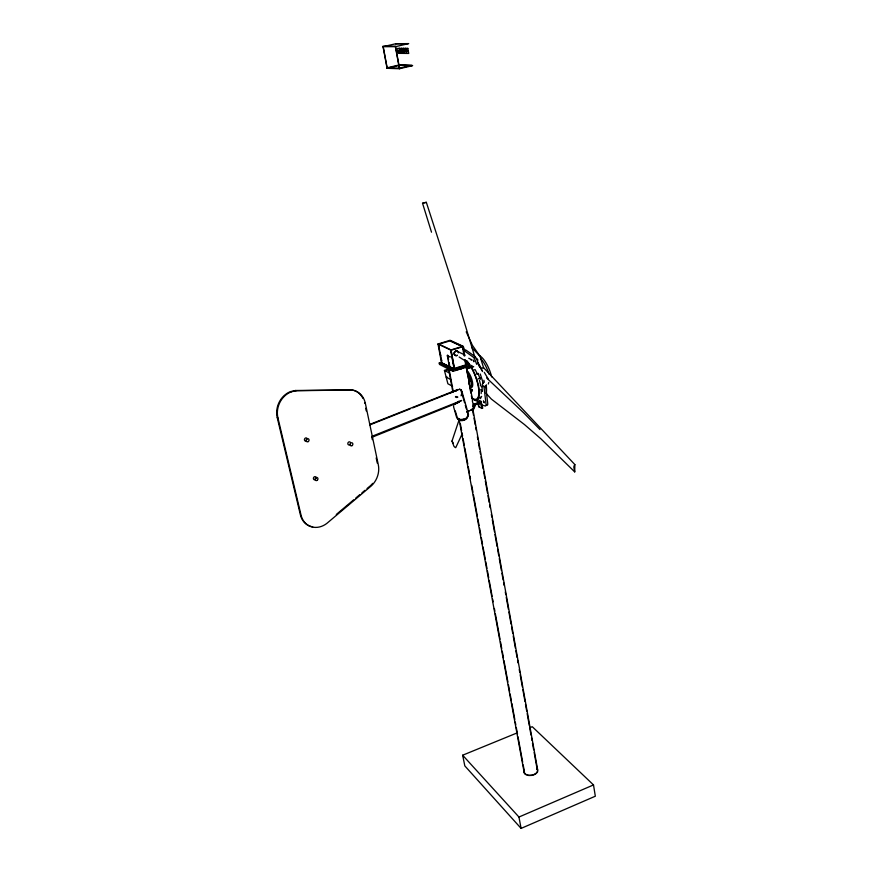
<?xml version="1.0" encoding="UTF-8"?>
<svg xmlns="http://www.w3.org/2000/svg" width="872" height="872" viewBox="0 0 872 872"><rect width="100%" height="100%" fill="white"/><g stroke="black" fill="none" stroke-linecap="round" stroke-linejoin="round"><path stroke-width="1.31" d="M486.195 393.468L491.383 399.103L524.41 424.511L540.934 438.834L574.713 471.883L574.855 464.58L483.557 367.646L479.971 356.234L472.395 345.301L466.193 331.796M481.18 393.566L481.279 390.547M480.025 378.274L479.382 378.175L480.025 378.492M397.196 51.012L399.049 50.576M399.147 51.219L399.213 50.761M400.826 50.554L397.283 51.459M401.349 50.925L401.371 50.271L401.349 51.034M403.453 50.936L403.464 50.271L403.485 51.132M405.415 51.165L403.605 51.644L407.682 50.293L407.987 50.925L403.464 51.252M405.556 50.947L405.622 50.303L405.535 51.034M403.311 51.099L401.589 51.731M477.082 358.828L477.889 360.212L477.289 359.656M478.238 403.235L479.022 404.761L478.281 403.147M399.289 50.827L400.967 50.38M401.371 50.838L403.104 50.434M488.298 384.018L488.821 382.394M459.152 419.705L452.012 441.036L453.811 446.017A3.575 3.27 24.5 0 0 455.74 447.674L462.454 433.231M486.532 384.955L486.02 385.936A2.344 2.245 64.1 0 1 484.516 386.634L482.957 386.067A2.082 1.995 64.1 0 1 482.249 384.574L482.805 383.026M472.907 410.734L476.33 403.365M481.638 396.368L480.385 398.646M461.484 390.591L460.721 389.642L461.506 392.335M454.857 404.15L461.67 400.433L371.734 436.414M477.998 373.26L480.047 378.71M399.082 51.35L398.962 50.434M461.059 395.823L461.561 393.937M480.363 379.2L479.622 378.143M480.712 389.566L482.249 391.147L482.02 386.754M478.979 398.199L480.134 397.054M481.922 390.438L482.151 391.168M336.287 514.48L353.716 499.787M355.765 498.065L359.863 494.598M361.913 492.876L364.987 490.282M367.036 488.549L369.085 486.827A19.794 16.503 -66.6 0 0 372.671 483.371M477.954 374.132L478.009 373.543L476.199 374.034M454.922 391.027L459.62 389.195L461.19 390.067M455.326 391.441L456.372 390.732M480.287 385.424L481.944 386.819M455.631 351.035L454.803 351.71A2.387 1.711 -66.8 0 0 454.105 353.324L454.41 354.806M450.028 392.869L451.903 392.356M517.347 732.818L462.651 755.217L464.82 765.889L521.096 828.4L595.325 796.212L593.505 784.931L532.258 726.703L529.773 727.717M462.651 755.217L518.949 817.031L593.505 784.931M457.637 390.046L412.718 407.867M456.296 403.355L454.748 403.78M456.056 403.453L456.732 403.18M477.856 403.18L478.75 406.733L481.944 408.467L482.728 408.151L481.05 401.403L477.845 399.692L475.676 400.564M475.611 403.594L481.05 401.403M473.431 405.284L479.96 402.657L473.431 405.284L472.286 400.76M478.75 406.733L479.524 406.417M458.955 401.829L458.007 402.21L458.716 401.251L458.977 402.145M371.636 437.406L458.846 402.33M470.379 390.634L472.188 389.915L472.384 390.732L470.553 391.474M369.619 424.479L457.778 389.49M369.848 424.893L410.2 408.87M461.528 392.335L462.062 392.117L461.43 390.416L459.62 389.195M466.967 368.856L473.681 366.741M473.899 370.066L475.218 369.543M481.148 368.594L483.557 367.646M452.612 386.296L447.881 383.767L444.437 370.458L449.919 368.3M471.163 360.125L471.959 359.82L468.755 358.283M445.418 370.949L447.99 369.946M446.933 376.824L446.159 377.129L450.868 379.593M454.268 368.485L465.703 364.888M464.711 355.961L462.956 346.217L450.105 340.276L437.995 344.004L441.494 362.752L454.127 369.128L466.378 365.281L465.419 359.962M439.226 363.014L452.786 369.892L469.125 364.747L469.387 366.175L453.048 371.319L439.488 364.42L439.226 363.014L441.69 362.24M441.494 362.752L454.541 369.009L451.042 349.912L438.398 343.884M437.995 344.004L450.639 350.043L462.956 346.217M464.765 359.689L465.779 365.313L454.356 368.911L450.933 350.261L463.032 346.653L450.377 340.788M439.782 343.906L449.974 340.908L459.032 345.116M466.793 412.238A6.148 3.869 -16.4 0 1 465.419 418.702A6.148 3.869 -16.4 0 1 456.677 417.699L457.135 417.187L455.304 410.974M403.235 51.372L402.908 50.674M387.07 68.299L399.605 68.735L395.474 46.151L382.95 46.194L387.07 68.299L399.867 65.258L412.652 65.629L399.42 68.735L395.387 46.663M426.332 202.337L423.182 203.013L426.332 202.337L454.486 289.504L475.098 357.923M397.207 51.077L399.093 50.696M397.229 51.274L399.158 51.077M397.261 51.394L401.12 50.587M397.36 51.612L401.207 50.87M399.332 51.404L403.213 50.598M399.376 51.524L403.256 50.718M405.415 51.023L405.24 50.467L399.409 51.59M401.414 51.415L405.36 50.718M401.556 51.699L405.393 50.849M403.529 51.492L407.453 50.663M405.6 51.383L407.518 50.903L405.578 51.263M405.709 51.655L407.18 51.077M478.009 378.906L480.025 378.143M312.699 526.862A20.078 16.917 -62.9 0 1 300.393 514.872L277.242 417.634A20.645 17.952 -69 0 1 290.659 391.561L295.434 390.503L348.92 389.991A20.187 17.113 -70.3 0 1 365.335 403.311L378.306 464.765A19.805 16.503 -66.6 0 1 369.815 487.143L326.738 523.483A20.089 16.928 -63 0 1 301.069 515.232L277.928 417.917A20.666 17.963 -69 0 1 291.357 391.811L296.131 390.754L348.92 389.991M395.67 43.807L408.063 43.709M399.605 65.367L412.009 65.727M473.921 361.727L473.354 360.082L473.703 361.52M481.268 404.902L484.865 405.872A4.447 1.526 68.2 0 0 486.02 403.932L483.895 386.111M364.594 403.06L365.335 403.311M295.434 390.503L296.131 390.754M290.659 391.561L291.357 391.811M277.242 417.634L277.928 417.917M456.503 350.925L465.005 355.1M459.13 357.008L466.498 361.684M469.474 364.67L472.678 366.229L466.869 368.518L466.291 368.017M465.67 363.057L469.125 364.747M471.687 398.362L479.96 402.657M444.437 370.458L449.113 372.856M469.921 388.738L472.188 389.915M470.128 389.544L472.384 390.732M474.052 403.78L474.728 404.848L480.472 402.526L481.944 408.467M464.645 351.024L473.224 357.117A4.513 1.559 68.8 0 1 475.327 360.714L476.668 364.333M471.349 381.097L471.262 379.745M466.084 367.406L467.076 369.347M539.997 429.58L523.658 412.794L486.641 377.979M471.85 347.59L479.971 356.234M473.714 403.91L474.303 404.619M471.283 380.89L471.327 379.909M484.276 372.344L488.244 379.015M400.957 51.23L400.815 50.663M452.012 441.036L453.255 443.249M475.676 370.556L477.071 373.598M479.742 367.286L477.038 360.038A4.513 1.57 68.8 0 0 474.946 356.441L466.346 350.359A28.94 9.875 68.6 0 0 463.326 349.541M480.276 374.001L483.328 383.593M474.63 404.434L474.662 404.303M463.424 346.74L464.623 350.544M422.495 203.132L431.509 232.192M456.601 417.328L453.571 406.755A6.191 3.859 -16.4 0 1 453.8 405.698M461.931 391.495L468.308 413.764M461.713 392.749L464.569 402.722M465.288 405.208L466.357 408.957M574.713 471.883L573.841 467.196A4.447 2.801 -42.5 0 1 574.855 464.58M468.962 377.086L469.169 377.914M479.48 380.443L480.494 384.552M483.884 380.257L484.32 382.307M365.706 408.281L366.251 410.897M371.777 437.025L372.322 439.641M376.192 457.92L377.293 463.152M518.949 817.031L521.096 828.4M383.222 46.696L387.244 68.31M438.66 344.396L439.139 346.947M440.327 353.345L440.807 355.907M441.276 358.457L441.755 361.019M438.474 344.309L441.646 361.313M447.827 355.776L448.568 359.787M449.058 362.469L450.039 367.81M460.383 423.966L461.615 430.648M462.106 433.319L462.596 436M463.087 438.671L464.318 445.352M464.82 448.034L467.774 464.078M468.264 466.749L469.496 473.431M469.986 476.101L470.477 478.783M471.708 485.464L472.94 492.146M473.431 494.827L477.376 516.213M477.867 518.894L479.099 525.576M479.589 528.247L480.821 534.928M481.311 537.61L482.543 544.292M483.034 546.962L485.257 558.996M485.748 561.677L486.979 568.359M487.47 571.029L488.702 577.711M489.192 580.392L492.146 596.437M492.636 599.108L493.138 601.778M494.37 608.471L494.86 611.141M495.351 613.812L500.027 639.22M500.517 641.89L501.749 648.572M502.25 651.253L503.471 657.935M503.972 660.605L507.907 682.002M508.398 684.673L509.63 691.354M510.12 694.036L511.352 700.717M511.853 703.388L514.807 719.433M515.298 722.114L515.788 724.785M516.279 727.455L517.51 734.137M518.001 736.818L522.688 762.215M523.178 764.897L524.41 771.578M447.38 355.874L449.603 367.908M458.966 418.713L524.268 773.006M452.056 385.228L448.906 368.18A8.655 2.616 -10.6 0 0 449.865 369.357M452.546 387.844L453.026 390.471M448.59 368.823L452.95 392.455M450.639 350.043L454.127 369.128M452.786 369.892L453.048 371.319M466.476 366.175L472.602 400.324M466.171 366.818L468.297 378.644M468.776 381.282L469.954 387.855M470.422 390.482L470.891 393.108M471.371 395.746L471.839 398.373M473.016 404.946L473.485 407.573M462.433 346.696L464.068 355.787M472.766 408.63L537.664 769.769M472.341 408.728L473.54 415.421M474.019 418.091L475.218 424.784M475.698 427.454L476.188 430.136M477.387 436.818L477.867 439.499M478.347 442.169L479.556 448.862M480.036 451.533L480.516 454.203M480.995 456.884L483.164 468.918M483.644 471.599L484.843 478.281M485.323 480.963L487.492 492.996M487.971 495.667L489.17 502.359M489.65 505.03L490.129 507.711M491.339 514.393L491.819 517.074M492.298 519.745L494.468 531.778M494.947 534.46L497.105 546.493M497.596 549.175L498.795 555.856M499.275 558.538L501.444 570.571M501.923 573.242L503.122 579.934M503.602 582.605L504.081 585.286M505.291 591.968L505.771 594.649M506.251 597.32L508.42 609.354M508.899 612.035L511.057 624.069M511.537 626.75L512.747 633.432M513.227 636.113L515.385 648.147M515.875 650.817L517.074 657.51M517.554 660.18L518.033 662.862M519.243 669.543L519.723 672.225M520.202 674.895L522.361 686.929M522.851 689.61L525.009 701.644M525.489 704.325L526.699 711.007M527.178 713.688L529.337 725.722M529.816 728.393L531.026 735.085M531.506 737.756L531.985 740.437M532.465 743.108L533.664 749.8M534.155 752.471L537.272 769.856A6.529 3.815 -9.2 0 0 536.683 768.984M485.606 385.435L487.71 403.245A4.447 1.526 68.2 0 1 486.554 405.197M455.097 355.275A2.126 1.526 -66.8 0 1 454.715 355.111M457.418 355.351A2.365 2.082 -64.5 0 1 454.486 354.424A2.365 2.082 -64.5 0 1 455.893 351.231A2.365 2.082 -64.5 0 1 458.574 352.724M457.233 355.253A2.365 2.082 -64.5 0 1 454.301 354.326A2.365 2.082 -64.5 0 1 455.696 351.144A2.365 2.082 -64.5 0 1 458.389 352.626M315.163 479.698A1.613 1.373 -64.7 0 1 313.408 478.521A1.613 1.373 -64.7 0 1 314.977 476.646A1.613 1.373 -64.7 0 1 316.187 478.466M306.584 440.829A1.635 1.406 -67.1 0 1 304.557 440.316A1.635 1.406 -67.1 0 1 305.407 438.06A1.635 1.406 -67.1 0 1 307.282 438.965M350.173 444.415A1.602 1.352 -68.1 0 1 348.135 444.524A1.602 1.352 -68.1 0 1 348.451 442.202A1.602 1.352 -68.1 0 1 350.446 442.496M348.201 389.751A20.165 17.102 -70.4 0 1 363.003 398.45M467.784 413.938A5.603 3.521 -16.4 0 1 467.752 415.813M463.828 419.007A5.603 3.521 -16.4 0 1 457.713 418.309M467.174 370.742A9.603 3.248 68.6 0 1 472.504 382.045A9.603 3.248 68.6 0 1 470.172 387.255M467.152 372.671A9.614 3.237 68.6 0 1 471.272 382.546A9.614 3.237 68.6 0 1 469.954 388.073M468.744 379.08A5.178 1.744 68.6 0 1 468.537 383.92M478.205 363.439A18.443 6.355 68.6 0 1 482.554 371.548M480.058 355.961A18.41 6.431 68.6 0 1 491.655 376.911M480.657 358.566A18.421 6.409 68.6 0 1 489.039 374.197M470.847 366.894A22.171 7.488 68.6 0 1 478.87 391.31A22.171 7.488 68.6 0 1 472.221 398.144M466.629 361.117A22.171 7.488 68.6 0 1 469.452 364.714M471.218 366.981A22.912 7.739 68.6 0 1 479.24 391.953A22.912 7.739 68.6 0 1 472.352 398.787M466.575 360.528A22.912 7.739 68.6 0 1 469.496 364.245M477.496 362.894A22.138 7.597 68.6 0 1 480.189 367.646M477.573 362.458A22.868 7.848 68.6 0 1 481.878 370.633M486.205 385.348A22.868 7.848 68.6 0 1 486.293 392.901M465.866 366.371A9.112 2.758 -10.6 0 1 456.634 369.772M450.53 369.804A9.112 2.758 -10.6 0 1 448.491 368.104M473.267 406.864A8.546 2.834 -10.5 0 1 470.847 410.025M469.06 410.756A8.546 2.834 -10.5 0 1 466.989 411.366M463.239 367.81A8.655 2.616 -10.6 0 1 459.315 369.128M473.06 406.265A8.993 2.987 -10.5 0 1 466.662 411.595M467.675 416.5A5.036 3.172 -16.4 0 1 462.694 420.555A5.036 3.172 -16.4 0 1 457.855 418.08M467.228 416.565A4.578 2.889 -16.4 0 1 467.065 417.361M466.607 418.146A4.578 2.889 -16.4 0 1 459.544 419.901M458.846 419.399A4.578 2.889 -16.4 0 1 458.421 418.756M537.032 768.832A6.932 4.044 -9.2 0 1 531.626 775.404A6.932 4.044 -9.2 0 1 524.41 770.881M537.446 770.837A6.529 3.815 -9.2 0 1 534.013 774.478A6.529 3.815 -9.2 0 1 527.516 775.023M526.208 774.51A6.529 3.815 -9.2 0 1 524.65 772.919M450.552 356.866A7.881 2.311 -10.6 0 1 447.303 355.275M449.407 356.55A7.434 2.18 -10.6 0 1 447.75 355.209M483.47 401.131L484.254 402.657L483.47 401.131M469.736 380.29L470.368 381.565L469.779 380.214M455.893 396.498L455.424 396.913L456.775 397.545L457.811 397.12L455.893 396.498M399.518 64.866L387.157 67.809L399.332 68.223L411.922 65.226L399.518 64.866M395.932 43.698L383.037 46.696L395.572 46.663L408.706 43.6L395.932 43.698M399.42 48.363L397.578 48.363L398.482 53.356L400.335 53.377L399.42 48.363M401.502 48.363L399.638 48.363L400.553 53.377L402.406 53.388L401.502 48.363M403.594 48.363L401.72 48.363L402.635 53.388L404.499 53.41L403.594 48.363M405.698 48.363L403.812 48.363L404.728 53.41L406.614 53.432L405.698 48.363M407.824 48.363L405.927 48.363L406.832 53.432L408.739 53.443L407.824 48.363M317.223 480.298A1.624 1.373 -64.7 0 0 317.277 477.584A1.624 1.373 -64.7 0 0 315.108 479.186A1.624 1.373 -64.7 0 0 317.223 480.298M308.296 441.548A1.635 1.406 -67.1 0 0 308.339 438.78A1.635 1.406 -67.1 0 0 306.148 440.382A1.635 1.406 -67.1 0 0 308.296 441.548M352.114 445.592A1.602 1.352 -68 0 0 352.19 442.878A1.602 1.352 -68 0 0 350.064 444.448A1.602 1.352 -68 0 0 352.114 445.592"/></g></svg>
